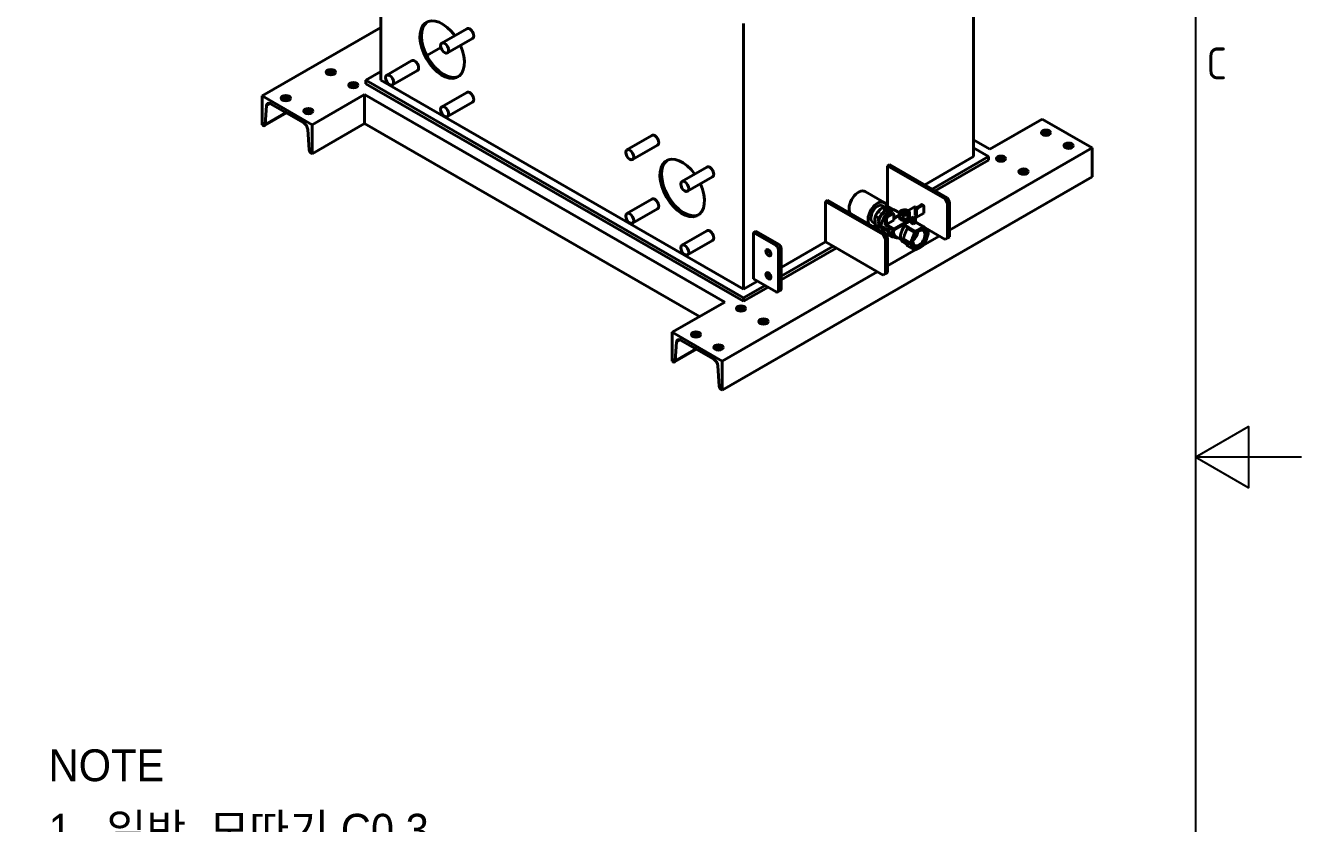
# Model space of a CAD drawing. Header units: millimetres. Extents: x 0 to 4200, y 0 to 2970.
# Drawn here: x 2997 to 4200, y 1140 to 1892 of the extents above; entities that cross this region are included whole.
import ezdxf

# ---------------------------------------------------------------- set-up
doc = ezdxf.new("R2010")
doc.units = ezdxf.units.MM
doc.header["$LTSCALE"] = 10
doc.layers.get('0').update_dxf_attribs({"color": 3, "lineweight": 25})
for name, color, linetype, lineweight in [('가시적인 것(ISO)', 3, 'Continuous', 40), ('가시적인 좁은 것(ISO)', 3, 'Continuous', 35), ('경계(ISO)', 7, 'Continuous', 25), ('기호(ISO)', 5, 'Continuous', 25)]:
    doc.layers.add(name, color=color, linetype=linetype, lineweight=lineweight)
doc.styles.add('문자 텍스트_M2B', font='isocp.shx')
doc.styles.add('문자 텍스트_PSTEK_POSCO', font='isocp.shx')

# ---------------------------------------------------------------- blocks, each defined once
blk = doc.blocks.new('경계 Default Border')
at = {"layer": '경계(ISO)', "flags": 128}
for points in [[(10, 10), (10, 287), (410, 287), (410, 10), (10, 10)], [(420, 148.5), (410, 148.5), (415, 151.39), (415, 145.61), (410, 148.5)]]:
    blk.add_lwpolyline(points, dxfattribs=at)
at = {"layer": '경계(ISO)', "color": 2, "insert": (411.04, 184.1), "char_height": 3, "attachment_point": 7, "style": '문자 텍스트_M2B'}
blk.add_mtext('C', dxfattribs=at)

msp = doc.modelspace()

# ---------------------------------------------------------------- linework, layer by layer
at = {"layer": '가시적인 것(ISO)'}
for p, q in [((3332.292, 1840.115), (3332.292, 2087.623)), ((3890.906, 1768.178), (3890.906, 2015.685)), ((3220.333, 1825.308), (3332.292, 1889.781)), ((3413.305, 1888.663), (3389.735, 1875.09)), ((3674.06, 1643.304), (3674.06, 1893.526)), ((3418.628, 1879.419), (3395.058, 1865.846)), ((3375.589, 1863.311), (3388.868, 1870.958)), ((3361.45, 1858.57), (3337.88, 1844.997)), ((3318.15, 1840.115), (3332.292, 1848.259)), ((3674.06, 1635.16), (3318.15, 1840.115)), ((3318.15, 1836.845), (3318.15, 1840.115)), ((3332.292, 1840.115), (3674.06, 1643.304)), ((3366.773, 1849.327), (3343.203, 1835.754)), ((3318.15, 1836.845), (3674.06, 1631.89)), ((3413.305, 1828.709), (3389.735, 1815.136)), ((3220.333, 1825.308), (3220.333, 1798.056)), ((3267.474, 1798.162), (3220.333, 1825.308)), ((3223.092, 1798.458), (3224.496, 1816.206)), ((3228.253, 1818.023), (3259.555, 1799.997)), ((3316.971, 1826.665), (3267.474, 1798.162)), ((3316.971, 1799.414), (3316.971, 1826.665)), ((3656.383, 1631.211), (3316.971, 1826.665)), ((3418.628, 1819.466), (3395.058, 1805.893)), ((3243.287, 1809.365), (3222.544, 1797.419)), ((3220.333, 1798.056), (3221.213, 1797.55)), ((3263.312, 1793.853), (3264.716, 1774.489)), ((3316.971, 1799.414), (3267.474, 1770.91)), ((3267.474, 1770.91), (3267.474, 1798.162)), ((3316.971, 1799.414), (3632.721, 1617.586)), ((3906.227, 1775.087), (3955.724, 1803.591)), ((3955.724, 1803.591), (4002.865, 1776.445)), ((3587.724, 1788.221), (3564.154, 1774.648)), ((3890.906, 1783.91), (3906.227, 1775.087)), ((3959.568, 1790.46), (3959.389, 1788.202)), ((3266.594, 1771.417), (3267.474, 1770.91)), ((3593.047, 1778.978), (3569.477, 1765.404)), ((3844.837, 1741.648), (3890.906, 1768.178)), ((3905.048, 1768.178), (3851.908, 1737.576)), ((4002.865, 1776.445), (3868.279, 1698.942)), ((3890.906, 1776.321), (3905.048, 1768.178)), ((3905.048, 1764.907), (3905.048, 1768.178)), ((4002.865, 1776.445), (4002.865, 1749.193)), ((3639.579, 1758.36), (3616.009, 1744.787)), ((3809.825, 1759.638), (3811.71, 1760.724)), ((3809.825, 1721.486), (3809.825, 1759.638)), ((3809.825, 1759.638), (3864.036, 1728.42)), ((3811.71, 1760.724), (3865.922, 1729.505)), ((3854.747, 1735.941), (3905.048, 1764.907)), ((3644.902, 1749.117), (3621.332, 1735.543)), ((4002.865, 1749.193), (3654.026, 1548.31)), ((3788.804, 1735.249), (3806.718, 1724.933)), ((3587.724, 1728.268), (3564.154, 1714.694)), ((3751.371, 1725.976), (3753.256, 1727.062)), ((3751.371, 1687.824), (3751.371, 1725.976)), ((3751.371, 1725.976), (3805.582, 1694.758)), ((3753.256, 1727.062), (3807.468, 1695.844)), ((3804.725, 1721.699), (3808.148, 1719.899)), ((3804.736, 1719.953), (3807.371, 1718.436)), ((3806.854, 1720.027), (3807.31, 1719.765)), ((3808.333, 1719.671), (3807.877, 1719.933)), ((3809.167, 1721.107), (3809.825, 1721.486)), ((3809.825, 1721.486), (3815.618, 1718.15)), ((3835.846, 1721.221), (3828.933, 1717.24)), ((3837.286, 1720.392), (3835.846, 1721.221)), ((3841.55, 1722.848), (3837.308, 1720.405)), ((3838.486, 1719.726), (3842.729, 1722.169)), ((3843.727, 1722.268), (3842.548, 1722.946)), ((3844.143, 1715.081), (3844.143, 1721.349)), ((3865.922, 1729.505), (3864.036, 1728.42)), ((3864.036, 1728.42), (3866.393, 1724.337)), ((3868.279, 1725.423), (3865.922, 1729.505)), ((3866.393, 1724.337), (3868.279, 1725.423)), ((3866.393, 1724.337), (3866.393, 1691.635)), ((3868.279, 1692.721), (3868.279, 1725.423)), ((3593.047, 1719.024), (3569.477, 1705.451)), ((3798.275, 1708.531), (3797.82, 1708.794)), ((3798.275, 1707.166), (3798.275, 1708.531)), ((3798.372, 1712.041), (3801.007, 1710.524)), ((3800.49, 1715.679), (3800.946, 1715.417)), ((3800.946, 1715.417), (3801.969, 1716.689)), ((3801.969, 1716.689), (3801.513, 1716.951)), ((3804.23, 1713.526), (3803.774, 1713.788)), ((3804.797, 1715.06), (3805.253, 1714.798)), ((3807.31, 1719.765), (3808.333, 1719.671)), ((3807.323, 1712.805), (3808.639, 1712.047)), ((3807.562, 1703.571), (3807.562, 1709.839)), ((3809.902, 1712.821), (3808.149, 1713.831)), ((3808.74, 1704.255), (3808.74, 1709.16)), ((3815.812, 1708.327), (3808.74, 1704.255)), ((3813.219, 1714.731), (3808.976, 1712.288)), ((3810.594, 1717.873), (3810.138, 1718.136)), ((3810.155, 1711.61), (3814.397, 1714.053)), ((3811.1, 1719.37), (3813.735, 1717.853)), ((3811.161, 1718.042), (3811.617, 1717.78)), ((3812.45, 1717.446), (3812.434, 1717.455)), ((3813.2, 1716.977), (3812.549, 1717.386)), ((3815.395, 1714.151), (3814.217, 1714.829)), ((3815.757, 1718.213), (3821.21, 1715.073)), ((3815.812, 1708.327), (3815.812, 1713.232)), ((3821.019, 1712.683), (3815.812, 1709.684)), ((3815.859, 1700.156), (3831.792, 1709.331)), ((3831.792, 1707.969), (3815.859, 1698.793)), ((3821.343, 1715.396), (3816.583, 1718.137)), ((3821.019, 1714.592), (3821.019, 1711.18)), ((3821.186, 1711.059), (3821.186, 1710.688)), ((3823.186, 1715.939), (3823.186, 1715.485)), ((3824.323, 1717.231), (3823.96, 1717.02)), ((3824.557, 1712.555), (3824.557, 1709.142)), ((3827.382, 1717.231), (3827.745, 1717.02)), ((3828.519, 1715.939), (3828.519, 1715.485)), ((3829.391, 1713.3), (3829.391, 1709.888)), ((3830.519, 1711.778), (3830.519, 1710.688)), ((3830.686, 1712.671), (3830.686, 1716.084)), ((3831.792, 1710.261), (3834.055, 1711.564)), ((3834.055, 1708.958), (3831.792, 1710.261)), ((3831.792, 1705.9), (3831.792, 1710.261)), ((3834.055, 1711.564), (3836.318, 1710.261)), ((3836.318, 1710.261), (3834.055, 1708.958)), ((3834.055, 1704.597), (3834.055, 1708.958)), ((3834.862, 1711.099), (3837.072, 1712.372)), ((3835.893, 1713.05), (3835.893, 1717.955)), ((3837.072, 1712.372), (3835.893, 1713.05)), ((3844.143, 1715.081), (3836.045, 1710.418)), ((3836.318, 1705.9), (3836.318, 1710.261)), ((3837.072, 1712.372), (3837.072, 1717.277)), ((3639.579, 1698.407), (3616.009, 1684.833)), ((3683.488, 1696.696), (3685.845, 1698.054)), ((3683.488, 1653.094), (3683.488, 1696.696)), ((3683.488, 1696.696), (3704.702, 1684.48)), ((3685.845, 1698.054), (3707.059, 1685.838)), ((3795.872, 1706.327), (3798.102, 1704.926)), ((3796.293, 1702.279), (3796.482, 1702.388)), ((3797.82, 1707.428), (3798.275, 1707.166)), ((3798.372, 1703.544), (3801.007, 1702.027)), ((3801.104, 1706.902), (3801.559, 1706.64)), ((3801.559, 1705.274), (3801.104, 1705.537)), ((3803.429, 1701.78), (3803.413, 1701.789)), ((3810.105, 1699.203), (3803.519, 1702.996)), ((3803.519, 1701.894), (3810.105, 1698.101)), ((3803.66, 1701.656), (3803.53, 1701.724)), ((3807.468, 1695.844), (3805.582, 1694.758)), ((3813.909, 1692.673), (3807.323, 1696.466)), ((3809.825, 1691.762), (3807.468, 1695.844)), ((3815.859, 1698.793), (3807.562, 1703.571)), ((3808.74, 1704.255), (3815.859, 1700.156)), ((3815.859, 1700.156), (3815.859, 1698.793)), ((3825.644, 1702.305), (3823.801, 1703.367)), ((3829.725, 1701.879), (3825.471, 1704.328)), ((3829.1, 1701.306), (3826.196, 1702.978)), ((3828.536, 1700.589), (3835.122, 1696.796)), ((3828.881, 1706.287), (3828.928, 1706.315)), ((3835.948, 1697.823), (3829.362, 1701.615)), ((3834.055, 1704.597), (3831.792, 1705.9)), ((3836.318, 1705.9), (3834.055, 1704.597)), ((3836.318, 1706.23), (3836.831, 1705.934)), ((3836.318, 1705.9), (3836.513, 1705.788)), ((3836.97, 1705.997), (3843.556, 1702.204)), ((3844.382, 1702.129), (3837.796, 1705.921)), ((3845.152, 1701.142), (3864.036, 1690.267)), ((3644.902, 1689.163), (3621.332, 1675.59)), ((3709.416, 1663.664), (3751.371, 1687.824)), ((3758.442, 1683.752), (3709.416, 1655.52)), ((3751.371, 1687.824), (3758.442, 1683.752)), ((3758.442, 1683.752), (3805.582, 1656.606)), ((3805.582, 1694.758), (3807.939, 1690.676)), ((3807.939, 1690.676), (3809.825, 1691.762)), ((3807.939, 1690.676), (3807.939, 1657.974)), ((3809.825, 1659.06), (3809.825, 1691.762)), ((3816.792, 1692.206), (3813.458, 1694.126)), ((3822.47, 1690.167), (3817.526, 1693.014)), ((3826.909, 1686.38), (3824.267, 1687.901)), ((3831.318, 1686.987), (3824.732, 1690.78)), ((3824.732, 1689.678), (3831.318, 1685.885)), ((3835.122, 1680.457), (3828.536, 1684.25)), ((3858.626, 1693.383), (3843.166, 1684.48)), ((3866.393, 1691.635), (3864.036, 1690.267)), ((3864.036, 1690.267), (3865.922, 1691.353)), ((3865.922, 1691.353), (3868.279, 1692.721)), ((3868.279, 1692.721), (3866.393, 1691.635)), ((3707.059, 1642.246), (3707.059, 1680.398)), ((3709.416, 1652.25), (3761.281, 1682.117)), ((3709.416, 1681.755), (3709.416, 1643.603)), ((3836.439, 1680.606), (3809.825, 1665.28)), ((3800.172, 1659.721), (3654.026, 1575.561)), ((3674.06, 1643.304), (3687.274, 1650.914)), ((3683.488, 1653.094), (3704.702, 1640.878)), ((3697.934, 1657.052), (3698.796, 1657.548)), ((3807.939, 1657.974), (3805.582, 1656.606)), ((3805.582, 1656.606), (3807.468, 1657.692)), ((3807.468, 1657.692), (3809.825, 1659.06)), ((3809.825, 1659.06), (3807.939, 1657.974)), ((3694.345, 1646.842), (3674.06, 1635.16)), ((3674.06, 1631.89), (3697.185, 1645.207)), ((3708.722, 1642.072), (3706.365, 1640.714)), ((3606.885, 1602.708), (3656.383, 1631.211)), ((3674.06, 1631.89), (3674.06, 1635.16)), ((3606.885, 1602.708), (3606.885, 1575.456)), ((3654.026, 1575.561), (3606.885, 1602.708)), ((3609.643, 1575.858), (3611.047, 1593.605)), ((3614.804, 1595.422), (3646.106, 1577.397)), ((3629.839, 1586.764), (3609.096, 1574.819)), ((3654.026, 1548.31), (3654.026, 1575.561)), ((3606.885, 1575.456), (3607.765, 1574.95)), ((3649.863, 1571.253), (3651.267, 1551.888)), ((3653.146, 1548.816), (3654.026, 1548.31))]:
    msp.add_line(p, q, dxfattribs=at)
for centre, major_axis, ratio, start_param, end_param in [((3390.039, 1868.995), (14.805, -25.709), 0.57809312, 1.75499133, 7.67665847), ((3391.547, 1869.863), (-14.805, 25.709), 0.57809312, 0.0507719, 3.09082076), ((3415.966, 1884.041), (-2.662, 4.622), 0.57809312, 3.14159265, 6.28318531), ((3364.112, 1853.949), (-2.662, 4.622), 0.57809312, 3.14159265, 6.28318531), ((3285.151, 1844.979), (-4.333, 0), 0.5758617, 3.71921786, 5.7055601), ((3306.365, 1832.763), (-4.333, 0), 0.5758617, 3.71921786, 5.7055601), ((3415.966, 1824.087), (-2.662, 4.622), 0.57809312, 3.14159265, 6.28318531), ((3228.253, 1813.662), (-2.662, 4.622), 0.57809312, 5.49972085, 6.98325072), ((3242.725, 1820.547), (-4.333, 0), 0.5758617, 3.71921786, 5.7055601), ((3263.938, 1808.331), (-4.333, 0), 0.5758617, 3.71921786, 5.7055601), ((3221.213, 1799.73), (1.331, -2.311), 0.57809312, 5.49972085, 6.98325072), ((3259.555, 1795.637), (2.662, -4.622), 0.57809312, 0.87459833, 2.3581282), ((3590.386, 1783.599), (-2.662, 4.622), 0.57809312, 3.14159265, 6.28318531), ((3959.26, 1787.971), (-4.333, 0), 0.5758617, 3.71921786, 5.7055601), ((3266.594, 1773.597), (1.331, -2.311), 0.57809312, 4.01619099, 5.49972085), ((3616.313, 1738.692), (14.805, -25.709), 0.57809312, 1.75499133, 7.67665847), ((3980.473, 1775.755), (-4.333, 0), 0.5758617, 3.71921786, 5.7055601), ((3617.822, 1739.561), (-14.805, 25.709), 0.57809312, 0.0507719, 3.09082076), ((3642.24, 1753.738), (-2.662, 4.622), 0.57809312, 3.14159265, 6.28318531), ((3916.834, 1763.54), (-4.333, 0), 0.5758617, 3.71921786, 5.7055601), ((3938.047, 1751.324), (-4.333, 0), 0.5758617, 3.71921786, 5.7055601), ((3782.483, 1724.272), (-6.321, -10.977), 0.57809312, 3.14159265, 6.00141757), ((3590.386, 1723.646), (-2.662, 4.622), 0.57809312, 3.14159265, 6.28318531), ((3800.397, 1713.956), (6.321, 10.977), 0.57809312, 5.55474474, 9.14301023), ((3804.168, 1711.785), (4.511, 7.833), 0.57809312, 0.15680374, 0.36521938), ((3837.308, 1718.77), (-0.998, -1.733), 0.57809312, 3.92505711, 5.49585344), ((3841.55, 1721.213), (0.998, 1.733), 0.57809312, 0, 0.78346445), ((3842.729, 1720.534), (0.998, 1.733), 0.57809312, 5.49585344, 7.06664976), ((3804.168, 1711.785), (-4.511, -7.833), 0.57809312, 5.34388372, 5.63145042), ((3804.639, 1711.513), (-4.511, -7.833), 0.57809312, 5.40332268, 5.58838419), ((3804.168, 1711.785), (-4.511, -7.833), 0.57809312, 4.26402372, 4.66051224), ((3804.639, 1711.513), (-4.511, -7.833), 0.57809312, 4.35612513, 4.54118664), ((3807.939, 1709.613), (-4.511, -7.833), 0.57809312, 3.11945107, 6.30532689), ((3807.923, 1709.622), (4.511, 7.833), 0.57809312, 1.39959399, 2.26173002), ((3807.468, 1709.884), (4.511, 7.833), 0.57809312, 1.21453247, 1.39959399), ((3807.923, 1709.622), (4.511, 7.833), 0.57809312, 0.35239644, 1.21453247), ((3804.639, 1711.513), (4.511, 7.833), 0.57809312, 0.16733492, 0.35239644), ((3811.953, 1707.302), (5.962, 10.353), 0.57809312, 1.25061057, 1.3635159), ((3808.976, 1710.653), (-0.998, -1.733), 0.57809312, 3.92505711, 5.49585344), ((3810.155, 1709.974), (0.998, 1.733), 0.57809312, 0.78346445, 2.35426078), ((3807.468, 1709.884), (4.511, 7.833), 0.57809312, 0.16733492, 0.35239644), ((3807.923, 1709.622), (4.511, 7.833), 0.57809312, 0, 0.16733492), ((3813.219, 1713.096), (0.998, 1.733), 0.57809312, 0, 0.78346445), ((3814.397, 1712.418), (0.998, 1.733), 0.57809312, 5.49585344, 7.06664976), ((3811.953, 1707.302), (5.962, 10.353), 0.57809312, 0.20341301, 0.31631834), ((3818.781, 1703.369), (5.323, 9.244), 0.57809312, 0.78346445, 1.18555283), ((3818.781, 1703.369), (5.323, 9.244), 0.57809312, 0.48222775, 0.78346445), ((3825.852, 1710.688), (4.667, 0), 0.5758617, 3.14159265, 6.28318531), ((3825.852, 1715.485), (-4.333, 0), 0.5758617, 6.02138592, 7.06858347), ((3825.852, 1711.778), (-4.667, 0), 0.5758617, 0.34916598, 1.23980081), ((3825.852, 1715.485), (-4.333, 0), 0.5758617, 4.97418837, 6.02138592), ((3825.852, 1715.485), (-4.333, 0), 0.5758617, 0.78539816, 1.83259571), ((3825.852, 1715.939), (2.667, 0), 0.5758617, 2.36004704, 7.06473092), ((3825.852, 1715.485), (2.667, 0), 0.5758617, 3.14159265, 6.28318531), ((3825.852, 1715.485), (4.333, 0), 0.5758617, 0.78539816, 1.83259571), ((3825.852, 1711.778), (-4.667, 0), 0.5758617, 1.35216723, 2.30208847), ((3825.852, 1715.485), (4.333, 0), 0.5758617, 4.97418837, 6.02138592), ((3825.852, 1715.485), (4.333, 0), 0.5758617, 6.02138592, 7.06858347), ((3825.852, 1711.778), (4.667, 0), 0.5758617, 5.61695802, 6.41934697), ((3838.486, 1718.091), (0.998, 1.733), 0.57809312, 0.78346445, 2.35426078), ((3642.24, 1693.785), (-2.662, 4.622), 0.57809312, 3.14159265, 6.28318531), ((3800.397, 1713.956), (-6.321, -10.977), 0.57809312, 0.28176773, 0.65659218), ((3807.468, 1709.884), (4.511, 7.833), 0.57809312, 2.26173002, 2.44679154), ((3807.923, 1709.622), (-4.511, -7.833), 0.57809312, 5.58838419, 6.28318531), ((3811.953, 1707.302), (5.962, 10.353), 0.57809312, 2.29780812, 2.41071345), ((3818.539, 1703.509), (5.962, 10.353), 0.57809312, 2.29780812, 2.41071345), ((3818.781, 1703.369), (-5.323, -9.244), 0.57809312, 5.24584856, 6.01945221), ((3822.115, 1701.45), (-5.323, -9.244), 0.57809312, 5.24584856, 6.73421212), ((3822.317, 1701.333), (-4.791, -8.319), 0.57809312, 5.31284279, 6.28318531), ((3829.59, 1697.145), (-5.323, -9.244), 0.57809312, 4.39182245, 6.28318531), ((3833.166, 1695.086), (5.962, 10.353), 0.57809312, 1.25061057, 1.3635159), ((3825.852, 1708.018), (-4.267, 0), 0.5758617, 2.30227891, 2.36004704), ((3825.852, 1708.072), (-4.333, 0), 0.5758617, 2.30382203, 2.40856695), ((3839.995, 1691.153), (5.323, 9.244), 0.57809312, 0.78346445, 1.83066201), ((3839.429, 1691.479), (4.098, 7.116), 0.57809312, 2.40165165, 7.02312631), ((3832.924, 1695.225), (-3.955, -6.867), 0.57809312, 0.94125782, 2.20033484), ((3839.752, 1691.293), (5.962, 10.353), 0.57809312, 1.25061057, 1.3635159), ((3833.166, 1695.086), (5.962, 10.353), 0.57809312, 0.20341301, 0.31631834), ((3839.995, 1691.153), (5.323, 9.244), 0.57809312, 6.01945221, 7.06664976), ((3839.752, 1691.293), (5.962, 10.353), 0.57809312, 0.20341301, 0.31631834), ((3839.995, 1691.153), (5.323, 9.244), 0.57809312, 4.97225466, 6.01945221), ((3839.752, 1691.293), (-5.962, -10.353), 0.57809312, 2.29780812, 2.41071345), ((3704.702, 1681.755), (1.663, -2.889), 0.57809312, 0.78733187, 2.3581282), ((3707.059, 1683.113), (-1.663, 2.889), 0.57809312, 3.92892453, 5.49972085), ((3818.781, 1703.369), (-5.323, -9.244), 0.57809312, 6.01945221, 6.28318531), ((3818.539, 1703.509), (-5.962, -10.353), 0.57809312, 0.20341301, 0.31631834), ((3833.166, 1695.086), (5.962, 10.353), 0.57809312, 2.29780812, 2.41071345), ((3839.752, 1691.293), (5.962, 10.353), 0.57809312, 2.29780812, 2.41071345), ((3839.995, 1691.153), (-5.323, -9.244), 0.57809312, 4.97225466, 6.01945221), ((3839.995, 1691.153), (-5.323, -9.244), 0.57809312, 0.78346445, 1.83066201), ((3839.752, 1691.293), (-5.962, -10.353), 0.57809312, 1.25061057, 1.3635159), ((3699.987, 1679.009), (1.663, -2.889), 0.57809312, 3.92506456, 5.4997134), ((3839.995, 1691.153), (-5.323, -9.244), 0.57809312, 6.01945221, 7.06664976), ((3839.752, 1691.293), (-5.962, -10.353), 0.57809312, 0.20341301, 0.31631834), ((3699.987, 1657.208), (1.663, -2.889), 0.57809312, 3.92506456, 5.4997134), ((3704.702, 1643.603), (1.663, -2.889), 0.57809312, 5.49972085, 7.07051718), ((3707.059, 1644.96), (1.663, -2.889), 0.57809312, 0, 0.78733187), ((3671.703, 1622.378), (-4.333, 0), 0.5758617, 3.71921786, 5.7055601), ((3692.916, 1610.162), (-4.333, 0), 0.5758617, 3.71921786, 5.7055601), ((3629.277, 1597.947), (-4.333, 0), 0.5758617, 3.71921786, 5.7055601), ((3614.804, 1591.062), (-2.662, 4.622), 0.57809312, 5.49972085, 6.98325072), ((3650.49, 1585.731), (-4.333, 0), 0.5758617, 3.71921786, 5.7055601), ((3607.765, 1577.13), (1.331, -2.311), 0.57809312, 5.49972085, 6.98325072), ((3646.106, 1573.036), (2.662, -4.622), 0.57809312, 0.87459833, 2.3581282), ((3653.146, 1550.997), (1.331, -2.311), 0.57809312, 4.01619099, 5.49972085)]:
    msp.add_ellipse(centre, major_axis=major_axis, ratio=ratio, start_param=start_param, end_param=end_param, dxfattribs=at)
for centre, major_axis, ratio in [((3392.396, 1870.468), (-2.662, 4.622), 0.57809312), ((3285.151, 1847.704), (4.333, 0), 0.5758617), ((3340.542, 1840.375), (-2.662, 4.622), 0.57809312), ((3306.365, 1835.488), (4.333, 0), 0.5758617), ((3242.725, 1823.272), (4.333, 0), 0.5758617), ((3263.938, 1811.056), (4.333, 0), 0.5758617), ((3392.396, 1810.514), (-2.662, 4.622), 0.57809312), ((3959.26, 1790.696), (4.333, 0), 0.5758617), ((3980.473, 1778.481), (4.333, 0), 0.5758617), ((3566.816, 1770.026), (-2.662, 4.622), 0.57809312), ((3916.834, 1766.265), (4.333, 0), 0.5758617), ((3938.047, 1754.049), (4.333, 0), 0.5758617), ((3618.67, 1740.165), (-2.662, 4.622), 0.57809312), ((3566.816, 1710.073), (-2.662, 4.622), 0.57809312), ((3825.852, 1716.357), (2.155, 0), 0.5758617), ((3839.995, 1691.153), (4.497, 7.809), 0.57809312), ((3618.67, 1680.212), (-2.662, 4.622), 0.57809312), ((3697.63, 1677.652), (-1.663, 2.889), 0.57809312), ((3697.63, 1655.85), (-1.663, 2.889), 0.57809312), ((3671.703, 1625.104), (4.333, 0), 0.5758617), ((3692.916, 1612.888), (4.333, 0), 0.5758617), ((3629.277, 1600.672), (4.333, 0), 0.5758617), ((3650.49, 1588.456), (4.333, 0), 0.5758617)]:
    msp.add_ellipse(centre, major_axis=major_axis, ratio=ratio, dxfattribs=at)
for points, weights in [([(3801.513, 1716.951), (3802.832, 1718.452), (3804.736, 1719.953)], [1.01059853484, 1.03163894694, 1.00007075032]), ([(3804.736, 1719.953), (3805.688, 1720.097), (3806.854, 1720.027)], [1.00007075032, 1.03163894694, 1.01059853484]), ([(3807.877, 1719.933), (3809.196, 1719.775), (3811.1, 1719.37)], [1.01059853484, 1.03163894694, 1.00007075032]), ([(3797.82, 1708.794), (3797.896, 1710.408), (3798.372, 1712.041)], [1.01059853484, 1.03163894694, 1.00007075032]), ([(3798.372, 1712.041), (3799.325, 1714.091), (3800.49, 1715.679)], [1.00007075032, 1.03163894694, 1.01059853484]), ([(3804.23, 1713.526), (3802.911, 1712.025), (3801.007, 1710.524)], [1.01059853484, 1.03163894694, 1.00007075032]), ([(3801.007, 1710.524), (3801.483, 1708.343), (3801.559, 1706.64)], [1.00007075032, 1.03163894694, 1.01059853484]), ([(3803.519, 1702.996), (3804.281, 1705.726), (3805.178, 1708.04)], [1, 1.0295630141, 1]), ([(3805.178, 1708.04), (3806.076, 1710.353), (3807.323, 1712.805)], [1, 1.0295630141, 1]), ([(3807.371, 1718.436), (3806.418, 1716.386), (3805.253, 1714.798)], [1.00007075032, 1.03163894694, 1.01059853484]), ([(3810.594, 1717.873), (3809.275, 1718.031), (3807.371, 1718.436)], [1.01059853484, 1.03163894694, 1.00007075032]), ([(3808.149, 1713.831), (3809.916, 1715.128), (3811.71, 1716.162)], [1, 1.0295630141, 1]), ([(3813.735, 1717.853), (3812.782, 1717.71), (3811.617, 1717.78)], [1.00007075032, 1.03163894694, 1.01059853484]), ([(3811.71, 1716.162), (3813.505, 1717.195), (3815.757, 1718.213)], [1, 1.0295630141, 1]), ([(3813.849, 1717.308), (3813.795, 1717.575), (3813.735, 1717.853)], [1.00709143905, 1.00398563901, 1.00007075032]), ([(3818.781, 1712.09), (3817.412, 1711.301), (3815.812, 1710.538)], [1, 1.02240267756, 1.01085212151]), ([(3821.019, 1713.487), (3819.921, 1712.746), (3818.781, 1712.09)], [1.01380916084, 1.01857264702, 1]), ([(3821.667, 1716.131), (3821.366, 1715.485), (3821.019, 1714.592)], [1, 1.04314139574, 1.01001874936]), ([(3821.019, 1714.592), (3821.967, 1714.193), (3822.788, 1713.72)], [1.01001874936, 1.04314139574, 1]), ([(3822.788, 1710.014), (3821.967, 1710.487), (3821.019, 1711.18)], [1, 1.04314139574, 1.01001874936]), ([(3822.314, 1717.375), (3821.967, 1716.776), (3821.667, 1716.131)], [1.01001874936, 1.04314139574, 1]), ([(3824.731, 1717.895), (3823.609, 1717.722), (3822.314, 1717.375)], [1, 1.04314139574, 1.01001874936]), ([(3822.788, 1713.72), (3823.609, 1713.247), (3824.557, 1712.555)], [1, 1.04314139574, 1.01001874936]), ([(3824.557, 1709.142), (3823.609, 1709.541), (3822.788, 1710.014)], [1.01001874936, 1.04314139574, 1]), ([(3824.557, 1712.555), (3825.852, 1712.901), (3826.974, 1713.074)], [1.01001874936, 1.04314139574, 1]), ([(3826.974, 1709.368), (3825.852, 1709.195), (3824.557, 1709.142)], [1, 1.04314139574, 1.01001874936]), ([(3827.148, 1718.121), (3825.852, 1718.068), (3824.731, 1717.895)], [1.01001874936, 1.04314139574, 1]), ([(3826.974, 1713.074), (3828.096, 1713.247), (3829.391, 1713.3)], [1, 1.04314139574, 1.01001874936]), ([(3829.391, 1709.888), (3828.096, 1709.541), (3826.974, 1709.368)], [1.01001874936, 1.04314139574, 1]), ([(3828.917, 1717.249), (3828.096, 1717.722), (3827.148, 1718.121)], [1, 1.04314139574, 1.01001874936]), ([(3830.686, 1716.084), (3829.738, 1716.776), (3828.917, 1717.249)], [1.01001874936, 1.04314139574, 1]), ([(3829.391, 1713.3), (3829.738, 1714.193), (3830.038, 1714.839)], [1.01001874936, 1.04314139574, 1]), ([(3830.038, 1711.133), (3829.738, 1710.487), (3829.391, 1709.888)], [1, 1.04314139574, 1.01001874936]), ([(3830.038, 1714.839), (3830.339, 1715.485), (3830.686, 1716.084)], [1, 1.04314139574, 1.01001874936]), ([(3830.686, 1712.671), (3830.339, 1711.778), (3830.038, 1711.133)], [1.01001874936, 1.04314139574, 1]), ([(3798.372, 1703.544), (3797.896, 1705.725), (3797.82, 1707.428)], [1.00007075032, 1.03163894694, 1.01059853484]), ([(3801.559, 1705.274), (3801.483, 1703.66), (3801.007, 1702.027)], [1.01059853484, 1.03163894694, 1.00007075032]), ([(3801.007, 1702.027), (3802.58, 1701.693), (3803.736, 1701.529)], [1.00007075032, 1.02600333054, 1.016434245]), ([(3805.178, 1699.319), (3804.281, 1700.6), (3803.519, 1701.894)], [1, 1.0295630141, 1]), ([(3807.323, 1696.466), (3806.076, 1698.039), (3805.178, 1699.319)], [1, 1.0295630141, 1]), ([(3811.2, 1701.476), (3810.699, 1700.371), (3810.105, 1699.203)], [1.01472528022, 1.01386985073, 1]), ([(3810.105, 1698.101), (3811.352, 1696.528), (3812.249, 1695.247)], [1, 1.0295630141, 1]), ([(3824.732, 1690.78), (3825.494, 1693.511), (3826.392, 1695.824)], [1, 1.0295630141, 1]), ([(3826.392, 1695.824), (3827.289, 1698.138), (3828.536, 1700.589)], [1, 1.0295630141, 1]), ([(3829.362, 1701.615), (3829.544, 1701.749), (3829.725, 1701.879)], [2.70379755074, 2.71967206274, 2.73399320319]), ([(3835.122, 1696.796), (3834.36, 1694.066), (3833.463, 1691.752)], [1, 1.0295630141, 1]), ([(3839.995, 1699.874), (3838.2, 1698.84), (3835.948, 1697.823)], [1, 1.0295630141, 1]), ([(3836.513, 1705.788), (3836.738, 1705.892), (3836.97, 1705.997)], [2.73399320319, 2.71967206274, 2.70379755074]), ([(3843.556, 1702.204), (3841.789, 1700.907), (3839.995, 1699.874)], [1, 1.0295630141, 1]), ([(3846.527, 1699.275), (3845.629, 1700.555), (3844.382, 1702.129)], [1, 1.0295630141, 1]), ([(3848.186, 1696.701), (3847.424, 1697.995), (3846.527, 1699.275)], [1, 1.0295630141, 1]), ([(3812.249, 1695.247), (3813.147, 1693.967), (3813.909, 1692.673)], [1, 1.0295630141, 1]), ([(3814.735, 1692.598), (3815.127, 1692.775), (3815.5, 1692.95)], [1, 1.00502934093, 1.00834747135]), ([(3826.392, 1687.104), (3825.494, 1688.384), (3824.732, 1689.678)], [1, 1.0295630141, 1]), ([(3828.536, 1684.25), (3827.289, 1685.823), (3826.392, 1687.104)], [1, 1.0295630141, 1]), ([(3833.463, 1691.752), (3832.565, 1689.439), (3831.318, 1686.987)], [1, 1.0295630141, 1]), ([(3831.318, 1685.885), (3832.565, 1684.312), (3833.463, 1683.032)], [1, 1.0295630141, 1]), ([(3839.995, 1682.433), (3841.789, 1683.466), (3843.556, 1684.763)], [1, 1.0295630141, 1]), ([(3844.382, 1685.79), (3845.629, 1688.241), (3846.527, 1690.555)], [1, 1.0295630141, 1]), ([(3846.527, 1690.555), (3847.424, 1692.868), (3848.186, 1695.599)], [1, 1.0295630141, 1]), ([(3833.463, 1683.032), (3834.36, 1681.752), (3835.122, 1680.457)], [1, 1.0295630141, 1]), ([(3835.948, 1680.382), (3838.2, 1681.399), (3839.995, 1682.433)], [1, 1.0295630141, 1])]:
    msp.add_rational_spline(points, weights, degree=2, dxfattribs=at)
at = {"layer": '가시적인 좁은 것(ISO)'}
for p, q in [((3227.938, 1818.188), (3224.496, 1816.206)), ((3242.659, 1809.726), (3223.092, 1798.458)), ((3838.486, 1719.726), (3837.308, 1720.405)), ((3841.55, 1722.848), (3842.729, 1722.169)), ((3807.562, 1709.839), (3808.74, 1709.16)), ((3810.155, 1711.61), (3808.976, 1712.288)), ((3813.219, 1714.731), (3814.397, 1714.053)), ((3835.893, 1717.955), (3837.072, 1717.277)), ((3707.059, 1685.838), (3704.702, 1684.48)), ((3707.059, 1680.398), (3709.416, 1681.755)), ((3709.416, 1643.603), (3707.059, 1642.246)), ((3614.49, 1595.588), (3611.047, 1593.605)), ((3629.211, 1587.126), (3609.643, 1575.858))]:
    msp.add_line(p, q, dxfattribs=at)
msp.add_ellipse((3800.397, 1713.956), major_axis=(-4.427, -7.688), ratio=0.57809312, start_param=3.16373424, end_param=6.26104372, dxfattribs=at)

# ---------------------------------------------------------------- block references
at = {"xscale": 10, "yscale": 10, "zscale": 10}
msp.add_blockref('경계 Default Border', (0, 0), dxfattribs=at)

# ---------------------------------------------------------------- texts
at = {"layer": '기호(ISO)', "color": 2, "insert": (3019.092, 889.609), "char_height": 30, "width": 1044.20242, "attachment_point": 4, "line_spacing_factor": 1.214607, "style": '문자 텍스트_PSTEK_POSCO'}
msp.add_mtext('{\\f굴림|b0|i0;\\H30.0000;NOTE\\P1.  일반  모따기 C0.3\\P2.  가공후 CHIPING 및 BROKEN 없을 것.\\P3.  표면조도는 다듬질기호 Ra값을 준수할 것.\\P4.  CLEANING 처리후 납품 할 것.\\P5.  유해한 BURR, 모서리 제거 할 것.\\P6.  후처리: 도장전 샌딩 SP10 \\P   - 하도: 이노가닉 징크 30um.\\P   - 중도: MIO 60um\\P   - 상도: Munsell No. 5Y 7/1 40um (에폭시 우레탄 재질)\\P8.   기밀 용접 할 것}', dxfattribs=at)

doc.saveas('drawing.dxf')
